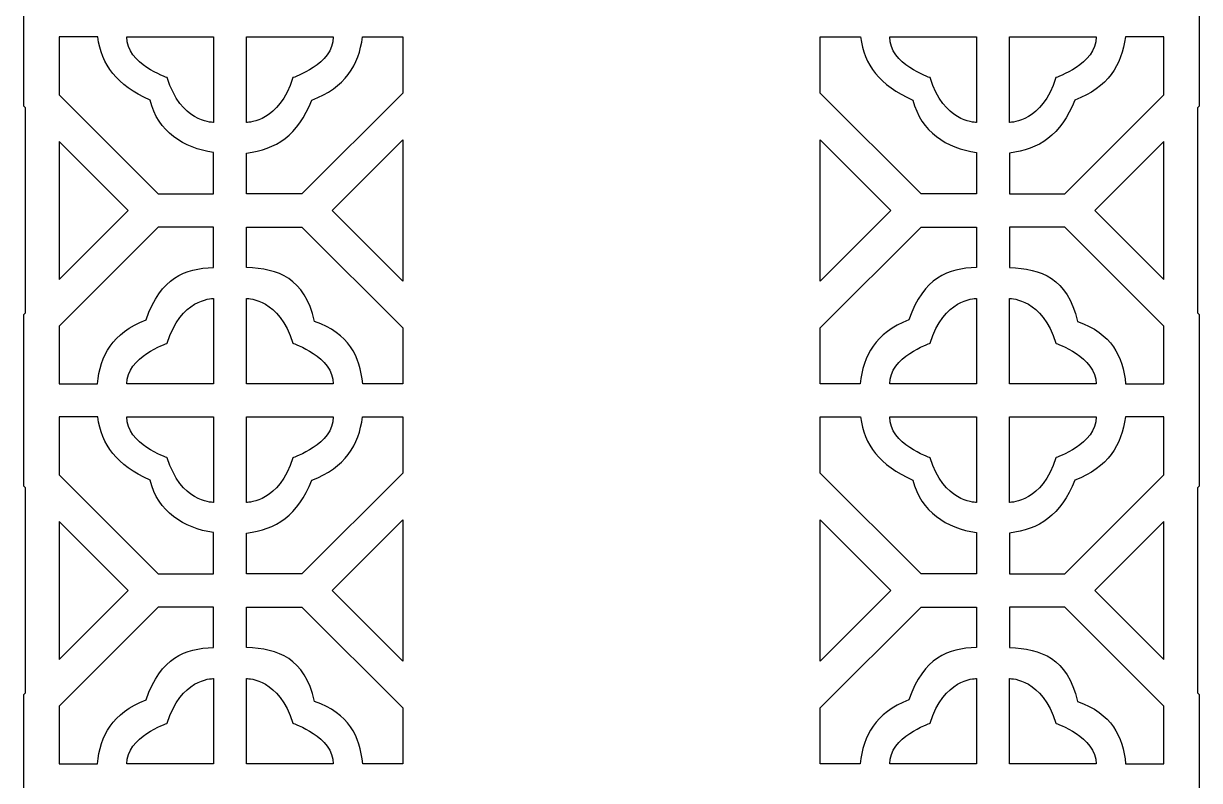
# Model space of a CAD drawing. Header units: centimetres. Extents: x -9.8 to 10.1, y -8.6 to 11.2.
# Drawn here: x -9.84 to -0.24, y 0.19 to 6.37 of the extents above; entities that cross this region are included whole.
import ezdxf

# ---------------------------------------------------------------- set-up
doc = ezdxf.new("R2010")
doc.units = ezdxf.units.CM
doc.header["$MEASUREMENT"] = 0
doc.layers.add('layer 1', color=7, linetype='Continuous')

msp = doc.modelspace()

# ---------------------------------------------------------------- linework, layer by layer
at = {"layer": 'layer 1', "color": 177}
for points, knots in [([(-9.82204, 11.18172), (-9.82204, 11.18172), (-8.84799, 11.18172), (-8.84799, 11.18172), (-8.84799, 11.18172), (-8.84799, 11.18172), (-8.84799, 11.18173), (-8.84799, 11.18173), (-8.84799, 11.18173), (-8.84799, 11.18173), (-8.28455, 11.18173), (-8.28455, 11.18173), (-8.28455, 11.18173), (-8.28455, 11.18173), (-8.01482, 11.18173), (-8.01482, 11.18173), (-8.01482, 11.18173), (-8.01482, 11.18173), (-7.45138, 11.18173), (-7.45138, 11.18173), (-7.45138, 11.18173), (-7.45138, 11.18173), (-7.45137, 11.18172), (-7.45137, 11.18172), (-7.45137, 11.18172), (-7.45137, 11.18172), (-5.73462, 11.18172), (-5.73462, 11.18172), (-5.73462, 11.18172), (-5.73462, 11.18172), (-5.73462, 11.18173), (-5.73462, 11.18173), (-5.73462, 11.18173), (-5.73462, 11.18173), (-5.17118, 11.18173), (-5.17118, 11.18173), (-5.17118, 11.18173), (-5.17118, 11.18173), (-4.90145, 11.18173), (-4.90145, 11.18173), (-4.90145, 11.18173), (-4.90145, 11.18173), (-4.33801, 11.18173), (-4.33801, 11.18173), (-4.33801, 11.18173), (-4.33801, 11.18173), (-4.33801, 11.18172), (-4.33801, 11.18172), (-4.33801, 11.18172), (-4.33801, 11.18172), (-2.62125, 11.18172), (-2.62125, 11.18172), (-2.62125, 11.18172), (-2.62125, 11.18172), (-2.62125, 11.18173), (-2.62125, 11.18173), (-2.62125, 11.18173), (-2.62125, 11.18173), (-2.05781, 11.18173), (-2.05781, 11.18173), (-2.05781, 11.18173), (-2.05781, 11.18173), (-1.78808, 11.18173), (-1.78808, 11.18173), (-1.78808, 11.18173), (-1.78808, 11.18173), (-1.22464, 11.18173), (-1.22464, 11.18173), (-1.22464, 11.18173), (-1.22464, 11.18173), (-1.22464, 11.18172), (-1.22464, 11.18172), (-1.22464, 11.18172), (-1.22464, 11.18172), (-0.25059, 11.18172), (-0.25059, 11.18172), (-0.25059, 11.18172), (-0.25059, 11.18172), (-0.25059, 10.20767), (-0.25059, 10.20767), (-0.25059, 10.20767), (-0.25059, 10.20767), (-0.23709, 10.19417), (-0.23709, 10.19417), (-0.23709, 10.19417), (-0.23709, 10.19417), (-0.23709, 9.63073), (-0.23709, 9.63073), (-0.23709, 9.63073), (-0.23709, 9.63073), (-0.23709, 9.361), (-0.23709, 9.361), (-0.23709, 9.361), (-0.23709, 9.361), (-0.23709, 8.79756), (-0.23709, 8.79756), (-0.23709, 8.79756), (-0.23709, 8.79756), (-0.25059, 8.78406), (-0.25059, 8.78406), (-0.25059, 8.78406), (-0.25059, 8.78406), (-0.25059, 7.10481), (-0.25059, 7.10481), (-0.25059, 7.10481), (-0.25059, 7.10481), (-0.23709, 7.09131), (-0.23709, 7.09131), (-0.23709, 7.09131), (-0.23709, 7.09131), (-0.23709, 6.52787), (-0.23709, 6.52787), (-0.23709, 6.52787), (-0.23709, 6.52787), (-0.23709, 6.25814), (-0.23709, 6.25814), (-0.23709, 6.25814), (-0.23709, 6.25814), (-0.23709, 5.6947), (-0.23709, 5.6947), (-0.23709, 5.6947), (-0.23709, 5.6947), (-0.25059, 5.6812), (-0.25059, 5.6812), (-0.25059, 5.6812), (-0.25059, 5.6812), (-0.25059, 4.00194), (-0.25059, 4.00194), (-0.25059, 4.00194), (-0.25059, 4.00194), (-0.23709, 3.98844), (-0.23709, 3.98844), (-0.23709, 3.98844), (-0.23709, 3.98844), (-0.23709, 3.425), (-0.23709, 3.425), (-0.23709, 3.425), (-0.23709, 3.425), (-0.23709, 3.15527), (-0.23709, 3.15527), (-0.23709, 3.15527), (-0.23709, 3.15527), (-0.23709, 2.59183), (-0.23709, 2.59183), (-0.23709, 2.59183), (-0.23709, 2.59183), (-0.25059, 2.57833), (-0.25059, 2.57833), (-0.25059, 2.57833), (-0.25059, 2.57833), (-0.25059, 0.89908), (-0.25059, 0.89908), (-0.25059, 0.89908), (-0.25059, 0.89908), (-0.23709, 0.88557), (-0.23709, 0.88557), (-0.23709, 0.88557), (-0.23709, 0.88557), (-0.23709, 0.32213), (-0.23709, 0.32213), (-0.23709, 0.32213), (-0.23709, 0.32213), (-0.23709, 0.05241), (-0.23709, 0.05241), (-0.23709, 0.05241), (-0.23709, 0.05241), (-0.23709, -0.51104), (-0.23709, -0.51104), (-0.23709, -0.51104), (-0.23709, -0.51104), (-0.25059, -0.52454), (-0.25059, -0.52454), (-0.25059, -0.52454), (-0.25059, -0.52454), (-0.25059, -2.20379), (-0.25059, -2.20379), (-0.25059, -2.20379), (-0.25059, -2.20379), (-0.23709, -2.21729), (-0.23709, -2.21729), (-0.23709, -2.21729), (-0.23709, -2.21729), (-0.23709, -2.78073), (-0.23709, -2.78073), (-0.23709, -2.78073), (-0.23709, -2.78073), (-0.23709, -3.05046), (-0.23709, -3.05046), (-0.23709, -3.05046), (-0.23709, -3.05046), (-0.23709, -3.6139), (-0.23709, -3.6139), (-0.23709, -3.6139), (-0.23709, -3.6139), (-0.25059, -3.6274), (-0.25059, -3.6274), (-0.25059, -3.6274), (-0.25059, -3.6274), (-0.25059, -5.30666), (-0.25059, -5.30666), (-0.25059, -5.30666), (-0.25059, -5.30666), (-0.23709, -5.32016), (-0.23709, -5.32016), (-0.23709, -5.32016), (-0.23709, -5.32016), (-0.23709, -5.8836), (-0.23709, -5.8836), (-0.23709, -5.8836), (-0.23709, -5.8836), (-0.23709, -6.15333), (-0.23709, -6.15333), (-0.23709, -6.15333), (-0.23709, -6.15333), (-0.23709, -6.71677), (-0.23709, -6.71677), (-0.23709, -6.71677), (-0.23709, -6.71677), (-0.25059, -6.73027), (-0.25059, -6.73027), (-0.25059, -6.73027), (-0.25059, -6.73027), (-0.25059, -8.62127), (-0.25059, -8.62127), (-0.25059, -8.62127), (-0.25059, -8.62127), (-9.82204, -8.62127), (-9.82204, -8.62127), (-9.82204, -8.62127), (-9.82204, -8.62127), (-9.82204, -6.73027), (-9.82204, -6.73027), (-9.82204, -6.73027), (-9.82204, -6.73027), (-9.83554, -6.71677), (-9.83554, -6.71677), (-9.83554, -6.71677), (-9.83554, -6.71677), (-9.83554, -6.15333), (-9.83554, -6.15333), (-9.83554, -6.15333), (-9.83554, -6.15333), (-9.83554, -5.8836), (-9.83554, -5.8836), (-9.83554, -5.8836), (-9.83554, -5.8836), (-9.83554, -5.32016), (-9.83554, -5.32016), (-9.83554, -5.32016), (-9.83554, -5.32016), (-9.82204, -5.30666), (-9.82204, -5.30666), (-9.82204, -5.30666), (-9.82204, -5.30666), (-9.82204, -3.6274), (-9.82204, -3.6274), (-9.82204, -3.6274), (-9.82204, -3.6274), (-9.83554, -3.6139), (-9.83554, -3.6139), (-9.83554, -3.6139), (-9.83554, -3.6139), (-9.83554, -3.05046), (-9.83554, -3.05046), (-9.83554, -3.05046), (-9.83554, -3.05046), (-9.83554, -2.78073), (-9.83554, -2.78073), (-9.83554, -2.78073), (-9.83554, -2.78073), (-9.83554, -2.21729), (-9.83554, -2.21729), (-9.83554, -2.21729), (-9.83554, -2.21729), (-9.82204, -2.20379), (-9.82204, -2.20379), (-9.82204, -2.20379), (-9.82204, -2.20379), (-9.82204, -0.52454), (-9.82204, -0.52454), (-9.82204, -0.52454), (-9.82204, -0.52454), (-9.83554, -0.51104), (-9.83554, -0.51104), (-9.83554, -0.51104), (-9.83554, -0.51104), (-9.83554, 0.05241), (-9.83554, 0.05241), (-9.83554, 0.05241), (-9.83554, 0.05241), (-9.83554, 0.32213), (-9.83554, 0.32213), (-9.83554, 0.32213), (-9.83554, 0.32213), (-9.83554, 0.88557), (-9.83554, 0.88557), (-9.83554, 0.88557), (-9.83554, 0.88557), (-9.82204, 0.89908), (-9.82204, 0.89908), (-9.82204, 0.89908), (-9.82204, 0.89908), (-9.82204, 2.57833), (-9.82204, 2.57833), (-9.82204, 2.57833), (-9.82204, 2.57833), (-9.83554, 2.59183), (-9.83554, 2.59183), (-9.83554, 2.59183), (-9.83554, 2.59183), (-9.83554, 3.15527), (-9.83554, 3.15527), (-9.83554, 3.15527), (-9.83554, 3.15527), (-9.83554, 3.425), (-9.83554, 3.425), (-9.83554, 3.425), (-9.83554, 3.425), (-9.83554, 3.98844), (-9.83554, 3.98844), (-9.83554, 3.98844), (-9.83554, 3.98844), (-9.82204, 4.00194), (-9.82204, 4.00194), (-9.82204, 4.00194), (-9.82204, 4.00194), (-9.82204, 5.6812), (-9.82204, 5.6812), (-9.82204, 5.6812), (-9.82204, 5.6812), (-9.83554, 5.6947), (-9.83554, 5.6947), (-9.83554, 5.6947), (-9.83554, 5.6947), (-9.83554, 6.25814), (-9.83554, 6.25814), (-9.83554, 6.25814), (-9.83554, 6.25814), (-9.83554, 6.52787), (-9.83554, 6.52787), (-9.83554, 6.52787), (-9.83554, 6.52787), (-9.83554, 7.09131), (-9.83554, 7.09131), (-9.83554, 7.09131), (-9.83554, 7.09131), (-9.82204, 7.10481), (-9.82204, 7.10481), (-9.82204, 7.10481), (-9.82204, 7.10481), (-9.82204, 8.78406), (-9.82204, 8.78406), (-9.82204, 8.78406), (-9.82204, 8.78406), (-9.83554, 8.79756), (-9.83554, 8.79756), (-9.83554, 8.79756), (-9.83554, 8.79756), (-9.83554, 9.361), (-9.83554, 9.361), (-9.83554, 9.361), (-9.83554, 9.361), (-9.83554, 9.63073), (-9.83554, 9.63073), (-9.83554, 9.63073), (-9.83554, 9.63073), (-9.83554, 10.19417), (-9.83554, 10.19417), (-9.83554, 10.19417), (-9.83554, 10.19417), (-9.82204, 10.20767), (-9.82204, 10.20767), (-9.82204, 10.20767), (-9.82204, 10.20767), (-9.82204, 11.18172), (-9.82204, 11.18172)], [0, 0, 0, 0, 0.0105263, 0.0105263, 0.0105263, 0.0105263, 0.0210526, 0.0210526, 0.0210526, 0.0210526, 0.0315789, 0.0315789, 0.0315789, 0.0315789, 0.0421053, 0.0421053, 0.0421053, 0.0421053, 0.0526316, 0.0526316, 0.0526316, 0.0526316, 0.0631579, 0.0631579, 0.0631579, 0.0631579, 0.0736842, 0.0736842, 0.0736842, 0.0736842, 0.0842105, 0.0842105, 0.0842105, 0.0842105, 0.0947368, 0.0947368, 0.0947368, 0.0947368, 0.1052632, 0.1052632, 0.1052632, 0.1052632, 0.1157895, 0.1157895, 0.1157895, 0.1157895, 0.1263158, 0.1263158, 0.1263158, 0.1263158, 0.1368421, 0.1368421, 0.1368421, 0.1368421, 0.1473684, 0.1473684, 0.1473684, 0.1473684, 0.1578947, 0.1578947, 0.1578947, 0.1578947, 0.1684211, 0.1684211, 0.1684211, 0.1684211, 0.1789474, 0.1789474, 0.1789474, 0.1789474, 0.1894737, 0.1894737, 0.1894737, 0.1894737, 0.2, 0.2, 0.2, 0.2, 0.2105263, 0.2105263, 0.2105263, 0.2105263, 0.2210526, 0.2210526, 0.2210526, 0.2210526, 0.2315789, 0.2315789, 0.2315789, 0.2315789, 0.2421053, 0.2421053, 0.2421053, 0.2421053, 0.2526316, 0.2526316, 0.2526316, 0.2526316, 0.2631579, 0.2631579, 0.2631579, 0.2631579, 0.2736842, 0.2736842, 0.2736842, 0.2736842, 0.2842105, 0.2842105, 0.2842105, 0.2842105, 0.2947368, 0.2947368, 0.2947368, 0.2947368, 0.3052632, 0.3052632, 0.3052632, 0.3052632, 0.3157895, 0.3157895, 0.3157895, 0.3157895, 0.3263158, 0.3263158, 0.3263158, 0.3263158, 0.3368421, 0.3368421, 0.3368421, 0.3368421, 0.3473684, 0.3473684, 0.3473684, 0.3473684, 0.3578947, 0.3578947, 0.3578947, 0.3578947, 0.3684211, 0.3684211, 0.3684211, 0.3684211, 0.3789474, 0.3789474, 0.3789474, 0.3789474, 0.3894737, 0.3894737, 0.3894737, 0.3894737, 0.4, 0.4, 0.4, 0.4, 0.4105263, 0.4105263, 0.4105263, 0.4105263, 0.4210526, 0.4210526, 0.4210526, 0.4210526, 0.4315789, 0.4315789, 0.4315789, 0.4315789, 0.4421053, 0.4421053, 0.4421053, 0.4421053, 0.4526316, 0.4526316, 0.4526316, 0.4526316, 0.4631579, 0.4631579, 0.4631579, 0.4631579, 0.4736842, 0.4736842, 0.4736842, 0.4736842, 0.4842105, 0.4842105, 0.4842105, 0.4842105, 0.4947368, 0.4947368, 0.4947368, 0.4947368, 0.5052632, 0.5052632, 0.5052632, 0.5052632, 0.5157895, 0.5157895, 0.5157895, 0.5157895, 0.5263158, 0.5263158, 0.5263158, 0.5263158, 0.5368421, 0.5368421, 0.5368421, 0.5368421, 0.5473684, 0.5473684, 0.5473684, 0.5473684, 0.5578947, 0.5578947, 0.5578947, 0.5578947, 0.5684211, 0.5684211, 0.5684211, 0.5684211, 0.5789474, 0.5789474, 0.5789474, 0.5789474, 0.5894737, 0.5894737, 0.5894737, 0.5894737, 0.6, 0.6, 0.6, 0.6, 0.6105263, 0.6105263, 0.6105263, 0.6105263, 0.6210526, 0.6210526, 0.6210526, 0.6210526, 0.6315789, 0.6315789, 0.6315789, 0.6315789, 0.6421053, 0.6421053, 0.6421053, 0.6421053, 0.6526316, 0.6526316, 0.6526316, 0.6526316, 0.6631579, 0.6631579, 0.6631579, 0.6631579, 0.6736842, 0.6736842, 0.6736842, 0.6736842, 0.6842105, 0.6842105, 0.6842105, 0.6842105, 0.6947368, 0.6947368, 0.6947368, 0.6947368, 0.7052632, 0.7052632, 0.7052632, 0.7052632, 0.7157895, 0.7157895, 0.7157895, 0.7157895, 0.7263158, 0.7263158, 0.7263158, 0.7263158, 0.7368421, 0.7368421, 0.7368421, 0.7368421, 0.7473684, 0.7473684, 0.7473684, 0.7473684, 0.7578947, 0.7578947, 0.7578947, 0.7578947, 0.7684211, 0.7684211, 0.7684211, 0.7684211, 0.7789474, 0.7789474, 0.7789474, 0.7789474, 0.7894737, 0.7894737, 0.7894737, 0.7894737, 0.8, 0.8, 0.8, 0.8, 0.8105263, 0.8105263, 0.8105263, 0.8105263, 0.8210526, 0.8210526, 0.8210526, 0.8210526, 0.8315789, 0.8315789, 0.8315789, 0.8315789, 0.8421053, 0.8421053, 0.8421053, 0.8421053, 0.8526316, 0.8526316, 0.8526316, 0.8526316, 0.8631579, 0.8631579, 0.8631579, 0.8631579, 0.8736842, 0.8736842, 0.8736842, 0.8736842, 0.8842105, 0.8842105, 0.8842105, 0.8842105, 0.8947368, 0.8947368, 0.8947368, 0.8947368, 0.9052632, 0.9052632, 0.9052632, 0.9052632, 0.9157895, 0.9157895, 0.9157895, 0.9157895, 0.9263158, 0.9263158, 0.9263158, 0.9263158, 0.9368421, 0.9368421, 0.9368421, 0.9368421, 0.9473684, 0.9473684, 0.9473684, 0.9473684, 0.9578947, 0.9578947, 0.9578947, 0.9578947, 0.9684211, 0.9684211, 0.9684211, 0.9684211, 0.9789474, 0.9789474, 0.9789474, 0.9789474, 1, 1, 1, 1]), ([(-8.28455, 4.97688), (-8.28455, 4.97688), (-8.73626, 4.97688), (-8.73626, 4.97688), (-8.73626, 4.97688), (-8.73626, 4.97688), (-9.54581, 5.78643), (-9.54581, 5.78643), (-9.54581, 5.78643), (-9.54581, 5.78643), (-9.54581, 6.25814), (-9.54581, 6.25814), (-9.54581, 6.25814), (-9.54581, 6.25814), (-9.23002, 6.25814), (-9.23002, 6.25814), (-9.23002, 6.25814), (-9.19855, 6.02981), (-9.0771, 5.86456), (-8.80284, 5.74202), (-8.80284, 5.74202), (-8.73768, 5.48396), (-8.52919, 5.35082), (-8.28455, 5.31445), (-8.28455, 5.31445), (-8.28455, 5.31445), (-8.28455, 4.97688), (-8.28455, 4.97688)], [0, 0, 0, 0, 0.125, 0.125, 0.125, 0.125, 0.25, 0.25, 0.25, 0.25, 0.375, 0.375, 0.375, 0.375, 0.5, 0.5, 0.5, 0.5, 0.625, 0.625, 0.625, 0.625, 0.75, 0.75, 0.75, 0.75, 1, 1, 1, 1]), ([(-8.28455, 6.25814), (-8.28455, 6.25814), (-8.99167, 6.25814), (-8.99167, 6.25814), (-8.99167, 6.25814), (-8.9956, 6.03773), (-8.66298, 5.92597), (-8.66298, 5.92597), (-8.66298, 5.92597), (-8.55112, 5.56429), (-8.30504, 5.56063), (-8.28455, 5.56096), (-8.28455, 5.56096), (-8.28455, 5.56096), (-8.28455, 6.25814), (-8.28455, 6.25814)], [0, 0, 0, 0, 0.2, 0.2, 0.2, 0.2, 0.4, 0.4, 0.4, 0.4, 0.6, 0.6, 0.6, 0.6, 1, 1, 1, 1]), ([(-6.74048, 5.79951), (-6.74048, 5.79951), (-6.74048, 6.25814), (-6.74048, 6.25814), (-6.74048, 6.25814), (-6.74048, 6.25814), (-7.06872, 6.25814), (-7.06872, 6.25814), (-7.06872, 6.25814), (-7.09778, 6.0286), (-7.21069, 5.84577), (-7.48097, 5.74239), (-7.48097, 5.74239), (-7.59646, 5.45649), (-7.77407, 5.338), (-8.01482, 5.31051), (-8.01482, 5.31051), (-8.01482, 5.31051), (-8.01482, 4.97688), (-8.01482, 4.97688), (-8.01482, 4.97688), (-8.01482, 4.97688), (-7.5631, 4.97688), (-7.5631, 4.97688), (-7.5631, 4.97688), (-7.5631, 4.97688), (-6.74048, 5.79951), (-6.74048, 5.79951)], [0, 0, 0, 0, 0.125, 0.125, 0.125, 0.125, 0.25, 0.25, 0.25, 0.25, 0.375, 0.375, 0.375, 0.375, 0.5, 0.5, 0.5, 0.5, 0.625, 0.625, 0.625, 0.625, 0.75, 0.75, 0.75, 0.75, 1, 1, 1, 1]), ([(-7.30772, 6.25814), (-7.30772, 6.25814), (-8.01482, 6.25814), (-8.01482, 6.25814), (-8.01482, 6.25814), (-8.01482, 6.25814), (-8.01482, 5.56096), (-8.01482, 5.56096), (-8.01482, 5.56096), (-7.99414, 5.56063), (-7.74822, 5.56445), (-7.63641, 5.92597), (-7.63641, 5.92597), (-7.63641, 5.92597), (-7.30379, 6.03773), (-7.30772, 6.25814)], [0, 0, 0, 0, 0.2, 0.2, 0.2, 0.2, 0.4, 0.4, 0.4, 0.4, 0.6, 0.6, 0.6, 0.6, 1, 1, 1, 1]), ([(-3.33215, 6.25814), (-3.33215, 6.25814), (-3.33215, 5.79951), (-3.33215, 5.79951), (-3.33215, 5.79951), (-3.33215, 5.79951), (-2.50953, 4.97688), (-2.50953, 4.97688), (-2.50953, 4.97688), (-2.50953, 4.97688), (-2.05781, 4.97688), (-2.05781, 4.97688), (-2.05781, 4.97688), (-2.05781, 4.97688), (-2.05781, 5.31445), (-2.05781, 5.31445), (-2.05781, 5.31445), (-2.30245, 5.35082), (-2.51095, 5.48396), (-2.57611, 5.74202), (-2.57611, 5.74202), (-2.85037, 5.86456), (-2.97182, 6.02981), (-3.00329, 6.25814), (-3.00329, 6.25814), (-3.00329, 6.25814), (-3.33215, 6.25814), (-3.33215, 6.25814)], [0, 0, 0, 0, 0.125, 0.125, 0.125, 0.125, 0.25, 0.25, 0.25, 0.25, 0.375, 0.375, 0.375, 0.375, 0.5, 0.5, 0.5, 0.5, 0.625, 0.625, 0.625, 0.625, 0.75, 0.75, 0.75, 0.75, 1, 1, 1, 1]), ([(-2.05781, 6.25814), (-2.05781, 6.25814), (-2.76494, 6.25814), (-2.76494, 6.25814), (-2.76494, 6.25814), (-2.76887, 6.03773), (-2.43625, 5.92597), (-2.43625, 5.92597), (-2.43625, 5.92597), (-2.32439, 5.56429), (-2.0783, 5.56063), (-2.05781, 5.56096), (-2.05781, 5.56096), (-2.05781, 5.56096), (-2.05781, 6.25814), (-2.05781, 6.25814)], [0, 0, 0, 0, 0.2, 0.2, 0.2, 0.2, 0.4, 0.4, 0.4, 0.4, 0.6, 0.6, 0.6, 0.6, 1, 1, 1, 1]), ([(-0.52682, 5.78643), (-0.52682, 5.78643), (-1.33637, 4.97688), (-1.33637, 4.97688), (-1.33637, 4.97688), (-1.33637, 4.97688), (-1.78808, 4.97688), (-1.78808, 4.97688), (-1.78808, 4.97688), (-1.78808, 4.97688), (-1.78808, 5.31051), (-1.78808, 5.31051), (-1.78808, 5.31051), (-1.54733, 5.338), (-1.36973, 5.45649), (-1.25424, 5.74239), (-1.25424, 5.74239), (-0.98396, 5.84577), (-0.87105, 6.0286), (-0.84198, 6.25814), (-0.84198, 6.25814), (-0.84198, 6.25814), (-0.52682, 6.25814), (-0.52682, 6.25814), (-0.52682, 6.25814), (-0.52682, 6.25814), (-0.52682, 5.78643), (-0.52682, 5.78643)], [0, 0, 0, 0, 0.125, 0.125, 0.125, 0.125, 0.25, 0.25, 0.25, 0.25, 0.375, 0.375, 0.375, 0.375, 0.5, 0.5, 0.5, 0.5, 0.625, 0.625, 0.625, 0.625, 0.75, 0.75, 0.75, 0.75, 1, 1, 1, 1]), ([(-1.08099, 6.25814), (-1.08099, 6.25814), (-1.78808, 6.25814), (-1.78808, 6.25814), (-1.78808, 6.25814), (-1.78808, 6.25814), (-1.78808, 5.56096), (-1.78808, 5.56096), (-1.78808, 5.56096), (-1.7674, 5.56063), (-1.52148, 5.56445), (-1.40967, 5.92597), (-1.40967, 5.92597), (-1.40967, 5.92597), (-1.07706, 6.03773), (-1.08099, 6.25814)], [0, 0, 0, 0, 0.2, 0.2, 0.2, 0.2, 0.4, 0.4, 0.4, 0.4, 0.6, 0.6, 0.6, 0.6, 1, 1, 1, 1]), ([(-9.54581, 5.40497), (-9.54581, 5.40497), (-8.98241, 4.84157), (-8.98241, 4.84157), (-8.98241, 4.84157), (-8.98241, 4.84157), (-9.54581, 4.27817), (-9.54581, 4.27817), (-9.54581, 4.27817), (-9.54581, 4.27817), (-9.54581, 5.40497), (-9.54581, 5.40497)], [0, 0, 0, 0, 0.25, 0.25, 0.25, 0.25, 0.5, 0.5, 0.5, 0.5, 1, 1, 1, 1]), ([(-6.74048, 4.26509), (-6.74048, 4.26509), (-6.74048, 5.41804), (-6.74048, 5.41804), (-6.74048, 5.41804), (-6.74048, 5.41804), (-7.31695, 4.84157), (-7.31695, 4.84157), (-7.31695, 4.84157), (-7.31695, 4.84157), (-6.74048, 4.26509), (-6.74048, 4.26509)], [0, 0, 0, 0, 0.25, 0.25, 0.25, 0.25, 0.5, 0.5, 0.5, 0.5, 1, 1, 1, 1]), ([(-3.33215, 5.41804), (-3.33215, 5.41804), (-3.33215, 4.26509), (-3.33215, 4.26509), (-3.33215, 4.26509), (-3.33215, 4.26509), (-2.75568, 4.84157), (-2.75568, 4.84157), (-2.75568, 4.84157), (-2.75568, 4.84157), (-3.33215, 5.41804), (-3.33215, 5.41804)], [0, 0, 0, 0, 0.25, 0.25, 0.25, 0.25, 0.5, 0.5, 0.5, 0.5, 1, 1, 1, 1]), ([(-0.52682, 4.27817), (-0.52682, 4.27817), (-1.09022, 4.84157), (-1.09022, 4.84157), (-1.09022, 4.84157), (-1.09022, 4.84157), (-0.52682, 5.40496), (-0.52682, 5.40496), (-0.52682, 5.40496), (-0.52682, 5.40496), (-0.52682, 4.27817), (-0.52682, 4.27817)], [0, 0, 0, 0, 0.25, 0.25, 0.25, 0.25, 0.5, 0.5, 0.5, 0.5, 1, 1, 1, 1]), ([(-9.54581, 3.89671), (-9.54581, 3.89671), (-8.73626, 4.70626), (-8.73626, 4.70626), (-8.73626, 4.70626), (-8.73626, 4.70626), (-8.28455, 4.70626), (-8.28455, 4.70626), (-8.28455, 4.70626), (-8.28455, 4.70626), (-8.28455, 4.37659), (-8.28455, 4.37659), (-8.28455, 4.37659), (-8.51943, 4.3649), (-8.71348, 4.30005), (-8.83535, 3.94882), (-8.83535, 3.94882), (-9.11133, 3.83854), (-9.209, 3.66138), (-9.23253, 3.425), (-9.23253, 3.425), (-9.23253, 3.425), (-9.54581, 3.425), (-9.54581, 3.425), (-9.54581, 3.425), (-9.54581, 3.425), (-9.54581, 3.89671), (-9.54581, 3.89671)], [0, 0, 0, 0, 0.125, 0.125, 0.125, 0.125, 0.25, 0.25, 0.25, 0.25, 0.375, 0.375, 0.375, 0.375, 0.5, 0.5, 0.5, 0.5, 0.625, 0.625, 0.625, 0.625, 0.75, 0.75, 0.75, 0.75, 1, 1, 1, 1]), ([(-6.74048, 3.425), (-6.74048, 3.425), (-6.74048, 3.88363), (-6.74048, 3.88363), (-6.74048, 3.88363), (-6.74048, 3.88363), (-7.5631, 4.70626), (-7.5631, 4.70626), (-7.5631, 4.70626), (-7.5631, 4.70626), (-8.01482, 4.70626), (-8.01482, 4.70626), (-8.01482, 4.70626), (-8.01482, 4.70626), (-8.01482, 4.3764), (-8.01482, 4.3764), (-8.01482, 4.3764), (-7.75556, 4.36355), (-7.54285, 4.29326), (-7.45946, 3.93548), (-7.45946, 3.93548), (-7.17955, 3.8376), (-7.08882, 3.65022), (-7.06672, 3.425), (-7.06672, 3.425), (-7.06672, 3.425), (-6.74048, 3.425), (-6.74048, 3.425)], [0, 0, 0, 0, 0.125, 0.125, 0.125, 0.125, 0.25, 0.25, 0.25, 0.25, 0.375, 0.375, 0.375, 0.375, 0.5, 0.5, 0.5, 0.5, 0.625, 0.625, 0.625, 0.625, 0.75, 0.75, 0.75, 0.75, 1, 1, 1, 1]), ([(-3.33215, 3.88363), (-3.33215, 3.88363), (-3.33215, 3.425), (-3.33215, 3.425), (-3.33215, 3.425), (-3.33215, 3.425), (-3.0058, 3.425), (-3.0058, 3.425), (-3.0058, 3.425), (-2.98226, 3.66138), (-2.8846, 3.83854), (-2.60862, 3.94882), (-2.60862, 3.94882), (-2.48675, 4.30005), (-2.2927, 4.3649), (-2.05781, 4.37659), (-2.05781, 4.37659), (-2.05781, 4.37659), (-2.05781, 4.70626), (-2.05781, 4.70626), (-2.05781, 4.70626), (-2.05781, 4.70626), (-2.50953, 4.70626), (-2.50953, 4.70626), (-2.50953, 4.70626), (-2.50953, 4.70626), (-3.33215, 3.88363), (-3.33215, 3.88363)], [0, 0, 0, 0, 0.125, 0.125, 0.125, 0.125, 0.25, 0.25, 0.25, 0.25, 0.375, 0.375, 0.375, 0.375, 0.5, 0.5, 0.5, 0.5, 0.625, 0.625, 0.625, 0.625, 0.75, 0.75, 0.75, 0.75, 1, 1, 1, 1]), ([(-1.78808, 4.70626), (-1.78808, 4.70626), (-1.33637, 4.70626), (-1.33637, 4.70626), (-1.33637, 4.70626), (-1.33637, 4.70626), (-0.52682, 3.89671), (-0.52682, 3.89671), (-0.52682, 3.89671), (-0.52682, 3.89671), (-0.52682, 3.425), (-0.52682, 3.425), (-0.52682, 3.425), (-0.52682, 3.425), (-0.83999, 3.425), (-0.83999, 3.425), (-0.83999, 3.425), (-0.86208, 3.65022), (-0.95282, 3.8376), (-1.23273, 3.93548), (-1.23273, 3.93548), (-1.31612, 4.29326), (-1.52883, 4.36355), (-1.78808, 4.3764), (-1.78808, 4.3764), (-1.78808, 4.3764), (-1.78808, 4.70626), (-1.78808, 4.70626)], [0, 0, 0, 0, 0.125, 0.125, 0.125, 0.125, 0.25, 0.25, 0.25, 0.25, 0.375, 0.375, 0.375, 0.375, 0.5, 0.5, 0.5, 0.5, 0.625, 0.625, 0.625, 0.625, 0.75, 0.75, 0.75, 0.75, 1, 1, 1, 1]), ([(-8.99167, 3.425), (-8.99167, 3.425), (-8.28455, 3.425), (-8.28455, 3.425), (-8.28455, 3.425), (-8.28455, 3.425), (-8.28455, 4.12218), (-8.28455, 4.12218), (-8.28455, 4.12218), (-8.30504, 4.12251), (-8.55112, 4.11885), (-8.66298, 3.75716), (-8.66298, 3.75716), (-8.66298, 3.75716), (-8.9956, 3.6454), (-8.99167, 3.425)], [0, 0, 0, 0, 0.2, 0.2, 0.2, 0.2, 0.4, 0.4, 0.4, 0.4, 0.6, 0.6, 0.6, 0.6, 1, 1, 1, 1]), ([(-8.01482, 3.425), (-8.01482, 3.425), (-7.30773, 3.425), (-7.30773, 3.425), (-7.30773, 3.425), (-7.3038, 3.6454), (-7.63641, 3.75716), (-7.63641, 3.75716), (-7.63641, 3.75716), (-7.74822, 4.11869), (-7.99414, 4.12251), (-8.01482, 4.12218), (-8.01482, 4.12218), (-8.01482, 4.12218), (-8.01482, 3.425), (-8.01482, 3.425)], [0, 0, 0, 0, 0.2, 0.2, 0.2, 0.2, 0.4, 0.4, 0.4, 0.4, 0.6, 0.6, 0.6, 0.6, 1, 1, 1, 1]), ([(-2.76494, 3.425), (-2.76494, 3.425), (-2.05781, 3.425), (-2.05781, 3.425), (-2.05781, 3.425), (-2.05781, 3.425), (-2.05781, 4.12218), (-2.05781, 4.12218), (-2.05781, 4.12218), (-2.0783, 4.12251), (-2.32439, 4.11885), (-2.43625, 3.75716), (-2.43625, 3.75716), (-2.43625, 3.75716), (-2.76887, 3.6454), (-2.76494, 3.425)], [0, 0, 0, 0, 0.2, 0.2, 0.2, 0.2, 0.4, 0.4, 0.4, 0.4, 0.6, 0.6, 0.6, 0.6, 1, 1, 1, 1]), ([(-1.78808, 3.425), (-1.78808, 3.425), (-1.081, 3.425), (-1.081, 3.425), (-1.081, 3.425), (-1.07707, 3.6454), (-1.40967, 3.75716), (-1.40967, 3.75716), (-1.40967, 3.75716), (-1.52148, 4.11869), (-1.7674, 4.12251), (-1.78808, 4.12218), (-1.78808, 4.12218), (-1.78808, 4.12218), (-1.78808, 3.425), (-1.78808, 3.425)], [0, 0, 0, 0, 0.2, 0.2, 0.2, 0.2, 0.4, 0.4, 0.4, 0.4, 0.6, 0.6, 0.6, 0.6, 1, 1, 1, 1]), ([(-8.28455, 1.87401), (-8.28455, 1.87401), (-8.73626, 1.87401), (-8.73626, 1.87401), (-8.73626, 1.87401), (-8.73626, 1.87401), (-9.54581, 2.68356), (-9.54581, 2.68356), (-9.54581, 2.68356), (-9.54581, 2.68356), (-9.54581, 3.15527), (-9.54581, 3.15527), (-9.54581, 3.15527), (-9.54581, 3.15527), (-9.23002, 3.15527), (-9.23002, 3.15527), (-9.23002, 3.15527), (-9.19855, 2.92694), (-9.0771, 2.76169), (-8.80284, 2.63916), (-8.80284, 2.63916), (-8.73768, 2.38109), (-8.52919, 2.24796), (-8.28455, 2.21159), (-8.28455, 2.21159), (-8.28455, 2.21159), (-8.28455, 1.87401), (-8.28455, 1.87401)], [0, 0, 0, 0, 0.125, 0.125, 0.125, 0.125, 0.25, 0.25, 0.25, 0.25, 0.375, 0.375, 0.375, 0.375, 0.5, 0.5, 0.5, 0.5, 0.625, 0.625, 0.625, 0.625, 0.75, 0.75, 0.75, 0.75, 1, 1, 1, 1]), ([(-8.28455, 3.15527), (-8.28455, 3.15527), (-8.99167, 3.15527), (-8.99167, 3.15527), (-8.99167, 3.15527), (-8.9956, 2.93487), (-8.66298, 2.82311), (-8.66298, 2.82311), (-8.66298, 2.82311), (-8.55112, 2.46142), (-8.30504, 2.45776), (-8.28455, 2.45809), (-8.28455, 2.45809), (-8.28455, 2.45809), (-8.28455, 3.15527), (-8.28455, 3.15527)], [0, 0, 0, 0, 0.2, 0.2, 0.2, 0.2, 0.4, 0.4, 0.4, 0.4, 0.6, 0.6, 0.6, 0.6, 1, 1, 1, 1]), ([(-6.74048, 2.69664), (-6.74048, 2.69664), (-6.74048, 3.15527), (-6.74048, 3.15527), (-6.74048, 3.15527), (-6.74048, 3.15527), (-7.06872, 3.15527), (-7.06872, 3.15527), (-7.06872, 3.15527), (-7.09778, 2.92573), (-7.21069, 2.7429), (-7.48097, 2.63952), (-7.48097, 2.63952), (-7.59646, 2.35363), (-7.77407, 2.23513), (-8.01482, 2.20764), (-8.01482, 2.20764), (-8.01482, 2.20764), (-8.01482, 1.87401), (-8.01482, 1.87401), (-8.01482, 1.87401), (-8.01482, 1.87401), (-7.5631, 1.87401), (-7.5631, 1.87401), (-7.5631, 1.87401), (-7.5631, 1.87401), (-6.74048, 2.69664), (-6.74048, 2.69664)], [0, 0, 0, 0, 0.125, 0.125, 0.125, 0.125, 0.25, 0.25, 0.25, 0.25, 0.375, 0.375, 0.375, 0.375, 0.5, 0.5, 0.5, 0.5, 0.625, 0.625, 0.625, 0.625, 0.75, 0.75, 0.75, 0.75, 1, 1, 1, 1]), ([(-7.30772, 3.15527), (-7.30772, 3.15527), (-8.01482, 3.15527), (-8.01482, 3.15527), (-8.01482, 3.15527), (-8.01482, 3.15527), (-8.01482, 2.45809), (-8.01482, 2.45809), (-8.01482, 2.45809), (-7.99414, 2.45777), (-7.74822, 2.46158), (-7.63641, 2.82311), (-7.63641, 2.82311), (-7.63641, 2.82311), (-7.30379, 2.93487), (-7.30772, 3.15527)], [0, 0, 0, 0, 0.2, 0.2, 0.2, 0.2, 0.4, 0.4, 0.4, 0.4, 0.6, 0.6, 0.6, 0.6, 1, 1, 1, 1]), ([(-3.33215, 3.15527), (-3.33215, 3.15527), (-3.33215, 2.69664), (-3.33215, 2.69664), (-3.33215, 2.69664), (-3.33215, 2.69664), (-2.50953, 1.87401), (-2.50953, 1.87401), (-2.50953, 1.87401), (-2.50953, 1.87401), (-2.05781, 1.87401), (-2.05781, 1.87401), (-2.05781, 1.87401), (-2.05781, 1.87401), (-2.05781, 2.21159), (-2.05781, 2.21159), (-2.05781, 2.21159), (-2.30245, 2.24796), (-2.51095, 2.38109), (-2.57611, 2.63916), (-2.57611, 2.63916), (-2.85037, 2.76169), (-2.97182, 2.92694), (-3.00329, 3.15527), (-3.00329, 3.15527), (-3.00329, 3.15527), (-3.33215, 3.15527), (-3.33215, 3.15527)], [0, 0, 0, 0, 0.125, 0.125, 0.125, 0.125, 0.25, 0.25, 0.25, 0.25, 0.375, 0.375, 0.375, 0.375, 0.5, 0.5, 0.5, 0.5, 0.625, 0.625, 0.625, 0.625, 0.75, 0.75, 0.75, 0.75, 1, 1, 1, 1]), ([(-2.05781, 3.15527), (-2.05781, 3.15527), (-2.76494, 3.15527), (-2.76494, 3.15527), (-2.76494, 3.15527), (-2.76887, 2.93487), (-2.43625, 2.82311), (-2.43625, 2.82311), (-2.43625, 2.82311), (-2.32439, 2.46142), (-2.0783, 2.45776), (-2.05781, 2.45809), (-2.05781, 2.45809), (-2.05781, 2.45809), (-2.05781, 3.15527), (-2.05781, 3.15527)], [0, 0, 0, 0, 0.2, 0.2, 0.2, 0.2, 0.4, 0.4, 0.4, 0.4, 0.6, 0.6, 0.6, 0.6, 1, 1, 1, 1]), ([(-0.52682, 2.68356), (-0.52682, 2.68356), (-1.33637, 1.87401), (-1.33637, 1.87401), (-1.33637, 1.87401), (-1.33637, 1.87401), (-1.78808, 1.87401), (-1.78808, 1.87401), (-1.78808, 1.87401), (-1.78808, 1.87401), (-1.78808, 2.20764), (-1.78808, 2.20764), (-1.78808, 2.20764), (-1.54733, 2.23513), (-1.36973, 2.35363), (-1.25424, 2.63952), (-1.25424, 2.63952), (-0.98396, 2.7429), (-0.87105, 2.92573), (-0.84198, 3.15527), (-0.84198, 3.15527), (-0.84198, 3.15527), (-0.52682, 3.15527), (-0.52682, 3.15527), (-0.52682, 3.15527), (-0.52682, 3.15527), (-0.52682, 2.68356), (-0.52682, 2.68356)], [0, 0, 0, 0, 0.125, 0.125, 0.125, 0.125, 0.25, 0.25, 0.25, 0.25, 0.375, 0.375, 0.375, 0.375, 0.5, 0.5, 0.5, 0.5, 0.625, 0.625, 0.625, 0.625, 0.75, 0.75, 0.75, 0.75, 1, 1, 1, 1]), ([(-1.08099, 3.15527), (-1.08099, 3.15527), (-1.78808, 3.15527), (-1.78808, 3.15527), (-1.78808, 3.15527), (-1.78808, 3.15527), (-1.78808, 2.45809), (-1.78808, 2.45809), (-1.78808, 2.45809), (-1.7674, 2.45777), (-1.52148, 2.46158), (-1.40967, 2.82311), (-1.40967, 2.82311), (-1.40967, 2.82311), (-1.07706, 2.93487), (-1.08099, 3.15527)], [0, 0, 0, 0, 0.2, 0.2, 0.2, 0.2, 0.4, 0.4, 0.4, 0.4, 0.6, 0.6, 0.6, 0.6, 1, 1, 1, 1]), ([(-6.74048, 1.16223), (-6.74048, 1.16223), (-6.74048, 2.31518), (-6.74048, 2.31518), (-6.74048, 2.31518), (-6.74048, 2.31518), (-7.31695, 1.7387), (-7.31695, 1.7387), (-7.31695, 1.7387), (-7.31695, 1.7387), (-6.74048, 1.16223), (-6.74048, 1.16223)], [0, 0, 0, 0, 0.25, 0.25, 0.25, 0.25, 0.5, 0.5, 0.5, 0.5, 1, 1, 1, 1]), ([(-3.33215, 2.31518), (-3.33215, 2.31518), (-3.33215, 1.16223), (-3.33215, 1.16223), (-3.33215, 1.16223), (-3.33215, 1.16223), (-2.75568, 1.7387), (-2.75568, 1.7387), (-2.75568, 1.7387), (-2.75568, 1.7387), (-3.33215, 2.31518), (-3.33215, 2.31518)], [0, 0, 0, 0, 0.25, 0.25, 0.25, 0.25, 0.5, 0.5, 0.5, 0.5, 1, 1, 1, 1]), ([(-9.54581, 2.3021), (-9.54581, 2.3021), (-8.98241, 1.7387), (-8.98241, 1.7387), (-8.98241, 1.7387), (-8.98241, 1.7387), (-9.54581, 1.17531), (-9.54581, 1.17531), (-9.54581, 1.17531), (-9.54581, 1.17531), (-9.54581, 2.3021), (-9.54581, 2.3021)], [0, 0, 0, 0, 0.25, 0.25, 0.25, 0.25, 0.5, 0.5, 0.5, 0.5, 1, 1, 1, 1]), ([(-0.52682, 1.17531), (-0.52682, 1.17531), (-1.09022, 1.7387), (-1.09022, 1.7387), (-1.09022, 1.7387), (-1.09022, 1.7387), (-0.52682, 2.3021), (-0.52682, 2.3021), (-0.52682, 2.3021), (-0.52682, 2.3021), (-0.52682, 1.17531), (-0.52682, 1.17531)], [0, 0, 0, 0, 0.25, 0.25, 0.25, 0.25, 0.5, 0.5, 0.5, 0.5, 1, 1, 1, 1]), ([(-9.54581, 0.79384), (-9.54581, 0.79384), (-8.73626, 1.60339), (-8.73626, 1.60339), (-8.73626, 1.60339), (-8.73626, 1.60339), (-8.28455, 1.60339), (-8.28455, 1.60339), (-8.28455, 1.60339), (-8.28455, 1.60339), (-8.28455, 1.27373), (-8.28455, 1.27373), (-8.28455, 1.27373), (-8.51943, 1.26203), (-8.71348, 1.19718), (-8.83535, 0.84595), (-8.83535, 0.84595), (-9.11133, 0.73568), (-9.209, 0.55852), (-9.23253, 0.32213), (-9.23253, 0.32213), (-9.23253, 0.32213), (-9.54581, 0.32213), (-9.54581, 0.32213), (-9.54581, 0.32213), (-9.54581, 0.32213), (-9.54581, 0.79384), (-9.54581, 0.79384)], [0, 0, 0, 0, 0.125, 0.125, 0.125, 0.125, 0.25, 0.25, 0.25, 0.25, 0.375, 0.375, 0.375, 0.375, 0.5, 0.5, 0.5, 0.5, 0.625, 0.625, 0.625, 0.625, 0.75, 0.75, 0.75, 0.75, 1, 1, 1, 1]), ([(-6.74048, 0.32213), (-6.74048, 0.32213), (-6.74048, 0.78077), (-6.74048, 0.78077), (-6.74048, 0.78077), (-6.74048, 0.78077), (-7.5631, 1.60339), (-7.5631, 1.60339), (-7.5631, 1.60339), (-7.5631, 1.60339), (-8.01482, 1.60339), (-8.01482, 1.60339), (-8.01482, 1.60339), (-8.01482, 1.60339), (-8.01482, 1.27353), (-8.01482, 1.27353), (-8.01482, 1.27353), (-7.75556, 1.26069), (-7.54285, 1.19039), (-7.45946, 0.83262), (-7.45946, 0.83262), (-7.17955, 0.73474), (-7.08882, 0.54735), (-7.06672, 0.32213), (-7.06672, 0.32213), (-7.06672, 0.32213), (-6.74048, 0.32213), (-6.74048, 0.32213)], [0, 0, 0, 0, 0.125, 0.125, 0.125, 0.125, 0.25, 0.25, 0.25, 0.25, 0.375, 0.375, 0.375, 0.375, 0.5, 0.5, 0.5, 0.5, 0.625, 0.625, 0.625, 0.625, 0.75, 0.75, 0.75, 0.75, 1, 1, 1, 1]), ([(-3.33215, 0.78076), (-3.33215, 0.78076), (-3.33215, 0.32213), (-3.33215, 0.32213), (-3.33215, 0.32213), (-3.33215, 0.32213), (-3.0058, 0.32213), (-3.0058, 0.32213), (-3.0058, 0.32213), (-2.98226, 0.55852), (-2.8846, 0.73568), (-2.60862, 0.84595), (-2.60862, 0.84595), (-2.48675, 1.19718), (-2.2927, 1.26203), (-2.05781, 1.27373), (-2.05781, 1.27373), (-2.05781, 1.27373), (-2.05781, 1.60339), (-2.05781, 1.60339), (-2.05781, 1.60339), (-2.05781, 1.60339), (-2.50953, 1.60339), (-2.50953, 1.60339), (-2.50953, 1.60339), (-2.50953, 1.60339), (-3.33215, 0.78076), (-3.33215, 0.78076)], [0, 0, 0, 0, 0.125, 0.125, 0.125, 0.125, 0.25, 0.25, 0.25, 0.25, 0.375, 0.375, 0.375, 0.375, 0.5, 0.5, 0.5, 0.5, 0.625, 0.625, 0.625, 0.625, 0.75, 0.75, 0.75, 0.75, 1, 1, 1, 1]), ([(-1.78808, 1.60339), (-1.78808, 1.60339), (-1.33637, 1.60339), (-1.33637, 1.60339), (-1.33637, 1.60339), (-1.33637, 1.60339), (-0.52682, 0.79384), (-0.52682, 0.79384), (-0.52682, 0.79384), (-0.52682, 0.79384), (-0.52682, 0.32213), (-0.52682, 0.32213), (-0.52682, 0.32213), (-0.52682, 0.32213), (-0.83999, 0.32213), (-0.83999, 0.32213), (-0.83999, 0.32213), (-0.86208, 0.54735), (-0.95282, 0.73474), (-1.23273, 0.83262), (-1.23273, 0.83262), (-1.31612, 1.19039), (-1.52883, 1.26069), (-1.78808, 1.27353), (-1.78808, 1.27353), (-1.78808, 1.27353), (-1.78808, 1.60339), (-1.78808, 1.60339)], [0, 0, 0, 0, 0.125, 0.125, 0.125, 0.125, 0.25, 0.25, 0.25, 0.25, 0.375, 0.375, 0.375, 0.375, 0.5, 0.5, 0.5, 0.5, 0.625, 0.625, 0.625, 0.625, 0.75, 0.75, 0.75, 0.75, 1, 1, 1, 1]), ([(-8.99167, 0.32213), (-8.99167, 0.32213), (-8.28455, 0.32213), (-8.28455, 0.32213), (-8.28455, 0.32213), (-8.28455, 0.32213), (-8.28455, 1.01932), (-8.28455, 1.01932), (-8.28455, 1.01932), (-8.30504, 1.01965), (-8.55112, 1.01598), (-8.66298, 0.6543), (-8.66298, 0.6543), (-8.66298, 0.6543), (-8.9956, 0.54254), (-8.99167, 0.32213)], [0, 0, 0, 0, 0.2, 0.2, 0.2, 0.2, 0.4, 0.4, 0.4, 0.4, 0.6, 0.6, 0.6, 0.6, 1, 1, 1, 1]), ([(-8.01482, 0.32213), (-8.01482, 0.32213), (-7.30773, 0.32213), (-7.30773, 0.32213), (-7.30773, 0.32213), (-7.3038, 0.54254), (-7.63641, 0.6543), (-7.63641, 0.6543), (-7.63641, 0.6543), (-7.74822, 1.01582), (-7.99414, 1.01964), (-8.01482, 1.01932), (-8.01482, 1.01932), (-8.01482, 1.01932), (-8.01482, 0.32213), (-8.01482, 0.32213)], [0, 0, 0, 0, 0.2, 0.2, 0.2, 0.2, 0.4, 0.4, 0.4, 0.4, 0.6, 0.6, 0.6, 0.6, 1, 1, 1, 1]), ([(-2.76494, 0.32213), (-2.76494, 0.32213), (-2.05781, 0.32213), (-2.05781, 0.32213), (-2.05781, 0.32213), (-2.05781, 0.32213), (-2.05781, 1.01932), (-2.05781, 1.01932), (-2.05781, 1.01932), (-2.0783, 1.01965), (-2.32439, 1.01598), (-2.43625, 0.6543), (-2.43625, 0.6543), (-2.43625, 0.6543), (-2.76887, 0.54254), (-2.76494, 0.32213)], [0, 0, 0, 0, 0.2, 0.2, 0.2, 0.2, 0.4, 0.4, 0.4, 0.4, 0.6, 0.6, 0.6, 0.6, 1, 1, 1, 1]), ([(-1.78808, 0.32213), (-1.78808, 0.32213), (-1.081, 0.32213), (-1.081, 0.32213), (-1.081, 0.32213), (-1.07707, 0.54254), (-1.40967, 0.6543), (-1.40967, 0.6543), (-1.40967, 0.6543), (-1.52148, 1.01582), (-1.7674, 1.01964), (-1.78808, 1.01932), (-1.78808, 1.01932), (-1.78808, 1.01932), (-1.78808, 0.32213), (-1.78808, 0.32213)], [0, 0, 0, 0, 0.2, 0.2, 0.2, 0.2, 0.4, 0.4, 0.4, 0.4, 0.6, 0.6, 0.6, 0.6, 1, 1, 1, 1])]:
    msp.add_open_spline(points, degree=3, knots=knots, dxfattribs=at)

doc.saveas('drawing.dxf')
